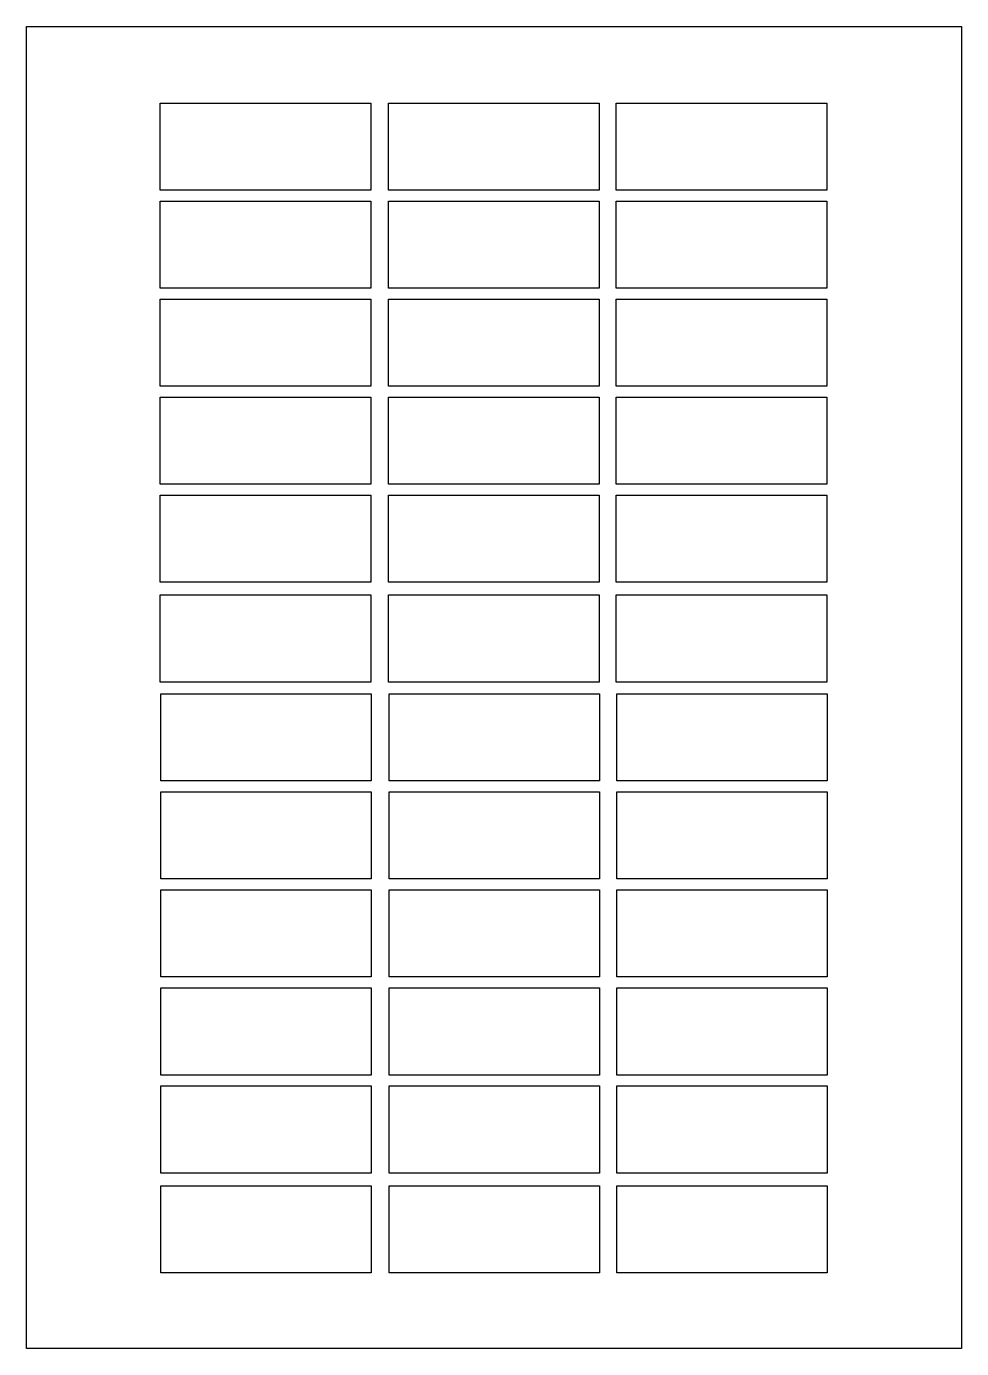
# Model space of a CAD drawing. Extents: x 0 to 297, y 0 to 420.
import ezdxf

# ---------------------------------------------------------------- set-up
doc = ezdxf.new("R2010")
doc.units = 0

msp = doc.modelspace()

# ---------------------------------------------------------------- linework, layer by layer
at = {"layer": 'Layer 1'}
for p, q in [((0, 420), (297, 420)), ((0, 0), (0, 420)), ((297, 420), (297, 0)), ((42.514512, 368.002327), (42.514512, 395.653328)), ((42.514512, 395.653328), (109.36551, 395.653328)), ((109.36551, 395.653328), (109.36551, 368.002327)), ((115.006392, 368.002327), (115.006392, 395.653328)), ((115.006392, 395.653328), (181.85739, 395.653328)), ((181.85739, 395.653328), (181.85739, 368.002327)), ((187.329972, 368.002327), (187.329972, 395.653328)), ((187.329972, 395.653328), (254.18097, 395.653328)), ((254.18097, 395.653328), (254.18097, 368.002327)), ((109.36551, 368.002327), (42.514512, 368.002327)), ((181.85739, 368.002327), (115.006392, 368.002327)), ((254.18097, 368.002327), (187.329972, 368.002327)), ((42.514512, 336.856972), (42.514512, 364.507973)), ((42.514512, 364.507973), (109.36551, 364.507973)), ((109.36551, 364.507973), (109.36551, 336.856972)), ((115.006392, 336.856972), (115.006392, 364.507973)), ((115.006392, 364.507973), (181.85739, 364.507973)), ((181.85739, 364.507973), (181.85739, 336.856972)), ((187.329972, 336.856972), (187.329972, 364.507973)), ((187.329972, 364.507973), (254.18097, 364.507973)), ((254.18097, 364.507973), (254.18097, 336.856972)), ((109.36551, 336.856972), (42.514512, 336.856972)), ((181.85739, 336.856972), (115.006392, 336.856972)), ((254.18097, 336.856972), (187.329972, 336.856972)), ((42.514512, 305.71109), (42.514512, 333.362091)), ((42.514512, 333.362091), (109.36551, 333.362091)), ((109.36551, 333.362091), (109.36551, 305.71109)), ((115.006392, 305.71109), (115.006392, 333.362091)), ((115.006392, 333.362091), (181.85739, 333.362091)), ((181.85739, 333.362091), (181.85739, 305.71109)), ((187.329972, 305.71109), (187.329972, 333.362091)), ((187.329972, 333.362091), (254.18097, 333.362091)), ((254.18097, 333.362091), (254.18097, 305.71109)), ((109.36551, 305.71109), (42.514512, 305.71109)), ((181.85739, 305.71109), (115.006392, 305.71109)), ((254.18097, 305.71109), (187.329972, 305.71109)), ((42.514512, 274.556668), (42.514512, 302.21708)), ((42.514512, 302.21708), (109.36551, 302.21708)), ((109.36551, 302.21708), (109.36551, 274.556668)), ((115.006392, 274.556668), (115.006392, 302.21708)), ((115.006392, 302.21708), (181.85739, 302.21708)), ((181.85739, 302.21708), (181.85739, 274.556668)), ((187.329972, 274.556668), (187.329972, 302.21708)), ((187.329972, 302.21708), (254.18097, 302.21708)), ((254.18097, 302.21708), (254.18097, 274.556668)), ((109.36551, 274.556668), (42.514512, 274.556668)), ((181.85739, 274.556668), (115.006392, 274.556668)), ((254.18097, 274.556668), (187.329972, 274.556668)), ((42.514512, 243.411288), (42.514512, 271.0717)), ((42.514512, 271.0717), (109.36551, 271.0717)), ((109.36551, 271.0717), (109.36551, 243.411288)), ((115.006392, 243.411288), (115.006392, 271.0717)), ((115.006392, 271.0717), (181.85739, 271.0717)), ((181.85739, 271.0717), (181.85739, 243.411288)), ((187.329972, 243.411288), (187.329972, 271.0717)), ((187.329972, 271.0717), (254.18097, 271.0717)), ((254.18097, 271.0717), (254.18097, 243.411288)), ((109.36551, 243.411288), (42.514512, 243.411288)), ((42.514512, 211.745518), (42.514512, 239.40593)), ((42.514512, 239.40593), (109.36551, 239.40593)), ((109.36551, 239.40593), (109.36551, 211.745518)), ((181.85739, 243.411288), (115.006392, 243.411288)), ((115.006392, 211.745518), (115.006392, 239.40593)), ((115.006392, 239.40593), (181.85739, 239.40593)), ((181.85739, 239.40593), (181.85739, 211.745518)), ((254.18097, 243.411288), (187.329972, 243.411288)), ((187.329972, 211.745518), (187.329972, 239.40593)), ((187.329972, 239.40593), (254.18097, 239.40593)), ((254.18097, 239.40593), (254.18097, 211.745518)), ((109.36551, 211.745518), (42.514512, 211.745518)), ((181.85739, 211.745518), (115.006392, 211.745518)), ((254.18097, 211.745518), (187.329972, 211.745518)), ((42.667171, 180.33917), (42.667171, 207.990171)), ((42.667171, 207.990171), (109.518169, 207.990171)), ((109.518169, 207.990171), (109.518169, 180.33917)), ((115.158802, 180.339169), (115.158802, 207.99017)), ((115.158802, 207.99017), (182.0098, 207.99017)), ((182.0098, 207.99017), (182.0098, 180.339169)), ((187.482072, 180.339169), (187.482072, 207.99017)), ((187.482072, 207.99017), (254.33307, 207.99017)), ((254.33307, 207.99017), (254.33307, 180.339169)), ((109.518169, 180.33917), (42.667171, 180.33917)), ((42.667171, 149.19385), (42.667171, 176.844851)), ((42.667171, 176.844851), (109.518169, 176.844851)), ((109.518169, 176.844851), (109.518169, 149.19385)), ((182.0098, 180.339169), (115.158802, 180.339169)), ((115.158802, 149.193849), (115.158802, 176.84485)), ((115.158802, 176.84485), (182.0098, 176.84485)), ((182.0098, 176.84485), (182.0098, 149.193849)), ((254.33307, 180.339169), (187.482072, 180.339169)), ((187.482072, 149.193849), (187.482072, 176.84485)), ((187.482072, 176.84485), (254.33307, 176.84485)), ((254.33307, 176.84485), (254.33307, 149.193849)), ((109.518169, 149.19385), (42.667171, 149.19385)), ((182.0098, 149.193849), (115.158802, 149.193849)), ((254.33307, 149.193849), (187.482072, 149.193849)), ((42.667171, 118.04797), (42.667171, 145.698971)), ((42.667171, 145.698971), (109.518169, 145.698971)), ((109.518169, 145.698971), (109.518169, 118.04797)), ((115.158802, 118.047969), (115.158802, 145.69897)), ((115.158802, 145.69897), (182.0098, 145.69897)), ((182.0098, 145.69897), (182.0098, 118.047969)), ((187.482072, 118.047969), (187.482072, 145.69897)), ((187.482072, 145.69897), (254.33307, 145.69897)), ((254.33307, 145.69897), (254.33307, 118.047969)), ((109.518169, 118.04797), (42.667171, 118.04797)), ((182.0098, 118.047969), (115.158802, 118.047969)), ((254.33307, 118.047969), (187.482072, 118.047969)), ((42.667162, 86.893608), (42.667162, 114.55402)), ((42.667162, 114.55402), (109.51816, 114.55402)), ((109.51816, 114.55402), (109.51816, 86.893608)), ((115.158802, 86.893608), (115.158802, 114.55402)), ((115.158802, 114.55402), (182.0098, 114.55402)), ((182.0098, 114.55402), (182.0098, 86.893608)), ((187.482072, 86.893608), (187.482072, 114.55402)), ((187.482072, 114.55402), (254.33307, 114.55402)), ((254.33307, 114.55402), (254.33307, 86.893608)), ((109.51816, 86.893608), (42.667162, 86.893608)), ((182.0098, 86.893608), (115.158802, 86.893608)), ((254.33307, 86.893608), (187.482072, 86.893608)), ((42.667162, 55.748218), (42.667162, 83.40863)), ((42.667162, 83.40863), (109.51816, 83.40863)), ((109.51816, 83.40863), (109.51816, 55.748218)), ((115.158802, 55.748218), (115.158802, 83.40863)), ((115.158802, 83.40863), (182.0098, 83.40863)), ((182.0098, 83.40863), (182.0098, 55.748218)), ((187.482072, 55.748218), (187.482072, 83.40863)), ((187.482072, 83.40863), (254.33307, 83.40863)), ((254.33307, 83.40863), (254.33307, 55.748218)), ((109.51816, 55.748218), (42.667162, 55.748218)), ((182.0098, 55.748218), (115.158802, 55.748218)), ((254.33307, 55.748218), (187.482072, 55.748218)), ((42.667162, 24.082328), (42.667162, 51.74274)), ((42.667162, 51.74274), (109.51816, 51.74274)), ((109.51816, 51.74274), (109.51816, 24.082328)), ((115.158802, 24.082328), (115.158802, 51.74274)), ((115.158802, 51.74274), (182.0098, 51.74274)), ((182.0098, 51.74274), (182.0098, 24.082328)), ((187.482072, 24.082328), (187.482072, 51.74274)), ((187.482072, 51.74274), (254.33307, 51.74274)), ((254.33307, 51.74274), (254.33307, 24.082328)), ((109.51816, 24.082328), (42.667162, 24.082328)), ((182.0098, 24.082328), (115.158802, 24.082328)), ((254.33307, 24.082328), (187.482072, 24.082328)), ((297, 0), (0, 0))]:
    msp.add_line(p, q, dxfattribs=at)

doc.saveas('drawing.dxf')
